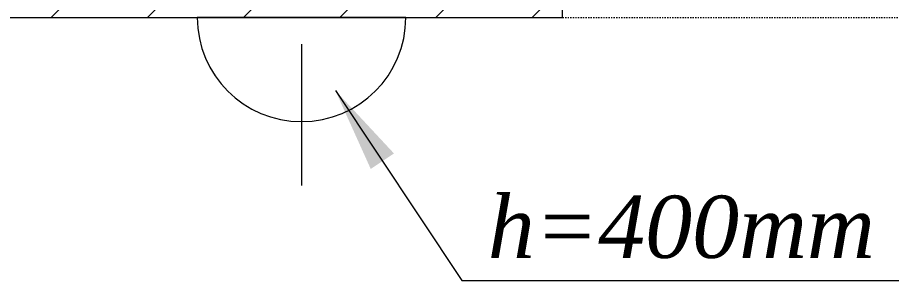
# Model space of a CAD drawing. Header units: millimetres. Extents: x 1680 to 166026, y 35966 to 91121.
# Drawn here: x 157975 to 160032, y 56165 to 56785 of the extents above; entities that cross this region are included whole.
import ezdxf

# ---------------------------------------------------------------- set-up
doc = ezdxf.new("R2010")
doc.units = ezdxf.units.MM
doc.linetypes.add('Dash', pattern=[6, 3, -3])
doc.styles.get("Standard").update_dxf_attribs({"font": 'arial.ttf'})
doc.styles.add('style1', font='arial.ttf')
doc.dimstyles.get("Standard").update_dxf_attribs({"dimtxt": 0.18, "dimasz": 0.18, "dimexe": 0.18, "dimexo": 0.0625, "dimgap": 0.09, "dimtad": 0, "dimtih": 1, "dimtoh": 1, "dimdec": 4, "dimzin": 0, "dimdsep": 46, "dimtxsty": 'Standard', "dimcen": 0.09, "dimadec": 0, "dimazin": 0, "dimtfac": 1, "dimtdec": 4, "dimtofl": 0, "dimtmove": 0, "dimatfit": 3, "dimfxl": 1, "dimtolj": 1, "dimtzin": 0, "dimarcsym": 0})

# ---------------------------------------------------------------- blocks, each defined once
blk = doc.blocks.new('plan')
at = {"color": 252, "lineweight": 20, "true_color": 0x939598}
for p, q in [((499572.1, -202172.2), (499572.1, -201872.2)), ((496072.1, -202172.2), (499572.1, -202172.2))]:
    blk.add_line(p, q, dxfattribs=at)
at = {"color": 252, "linetype": 'Continuous', "lineweight": 20, "true_color": 0x939598}
for p, q in [((498368.7, -202172.2), (498468.7, -202072.2)), ((498595, -202172.2), (498695, -202072.2)), ((498821.3, -202172.2), (498921.3, -202072.2)), ((499047.5, -202172.2), (499147.5, -202072.2)), ((499273.8, -202172.2), (499373.8, -202072.2)), ((499500.1, -202172.2), (499572.1, -202100.2))]:
    blk.add_line(p, q, dxfattribs=at)
at = {"color": 252, "linetype": 'Dash', "lineweight": 20, "true_color": 0x939598}
blk.add_line((499572.1, -202172.2), (501032.1, -202172.2), dxfattribs=at)
blk = doc.blocks.new('A$C5D6E47AB')
at = {"color": 5, "lineweight": 13}
blk.add_line((128.3, 33), (128.3, 206.9), dxfattribs=at)
at = {"color": 5, "lineweight": 20}
blk.add_line((0, 0), (256.7, 0), dxfattribs=at)
blk.add_arc((128.3, 0), 128.3, 0, 180, dxfattribs=at)

msp = doc.modelspace()

# ---------------------------------------------------------------- block references
msp.add_blockref('plan', (-340313.9, 258957.2))
at = {"color": 7, "lineweight": 13, "xscale": 1.913285879891941, "yscale": 1.913285879891941, "zscale": 1.913285879891941, "rotation": 180}
msp.add_blockref('A$C5D6E47AB', (158889.3, 56785), dxfattribs=at)

# ---------------------------------------------------------------- texts
at = {"insert": (159082.1, 56216.3), "char_height": 146.41, "width": 58637.279, "attachment_point": 7}
msp.add_mtext('{\\fTimes New Roman|b0|i1|c0|p18;\\C0;h=\\fTimes New Roman|b0|i1|c238|p18;4\\fTimes New Roman|b0|i1|c0|p18;00mm}', dxfattribs=at)

# ---------------------------------------------------------------- leaders
at = {"color": 2, "lineweight": 13}
msp.add_leader([(158723.4, 56612.9), (159020.7, 56165.1), (160113.6, 56165.1)], dimstyle='Standard', override={"dimscale": 100, "dimtxt": 2.5, "dimasz": 2, "dimexe": 1.25, "dimexo": 0.625, "dimgap": 0.625, "dimtad": 0, "dimzin": 8, "dimdsep": 44, "dimtxsty": 'style1', "dimcen": 2.5, "dimdle": 1.25, "dimclrd": 1, "dimclre": 251, "dimaunit": 1, "dimadec": 3, "dimtix": 0, "dimtofl": 1, "dimtmove": 1, "dimatfit": 3, "dimfxl": 1.25, "dimtolj": 0, "dimtzin": 8, "dimlwd": 5, "dimlwe": 5}, dxfattribs=at)

doc.saveas('drawing.dxf')
